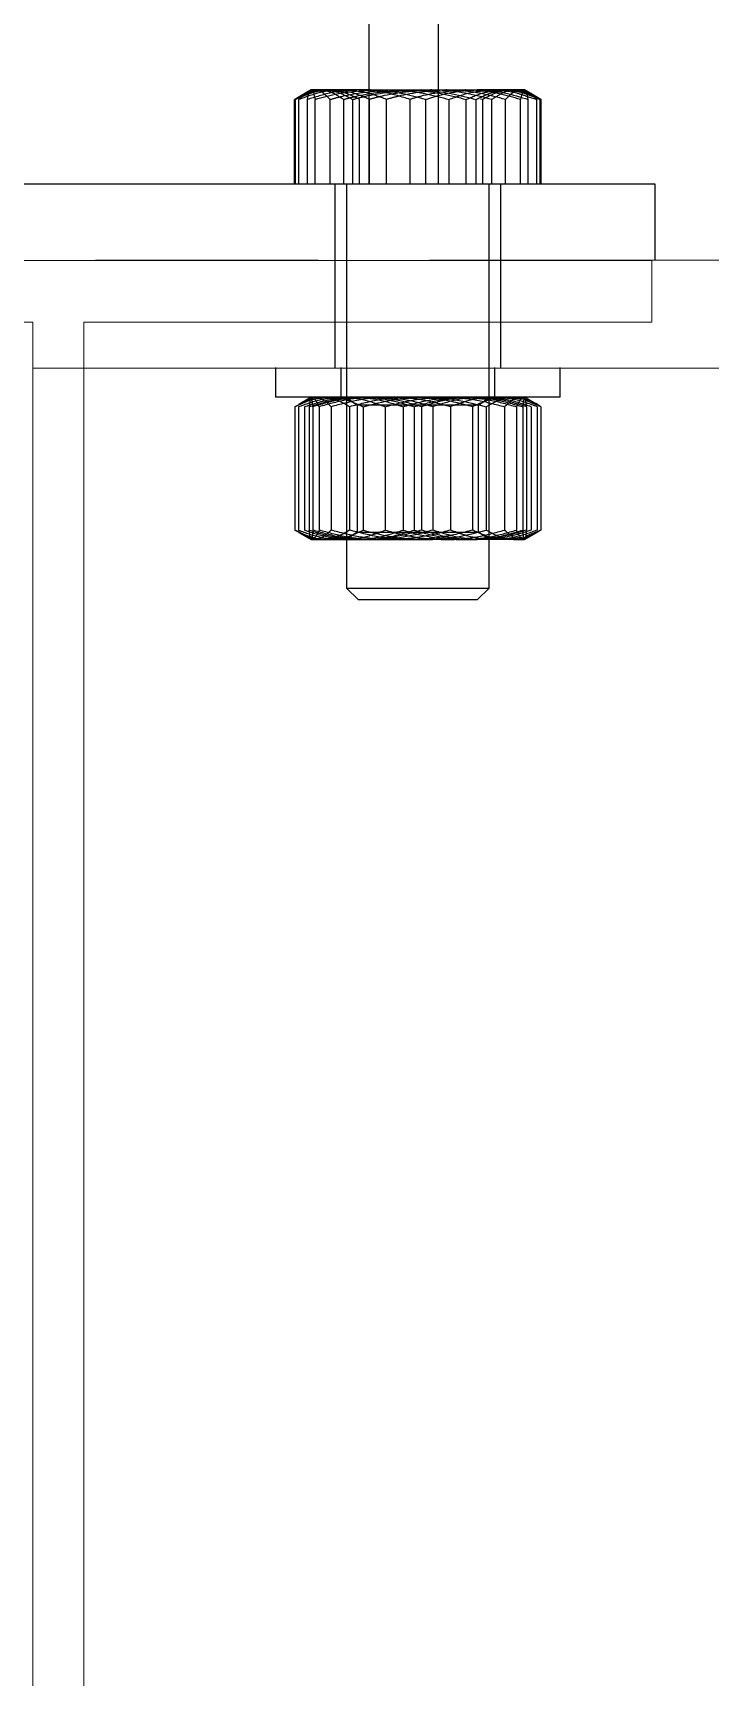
# Model space of a CAD drawing. Header units: metres. Extents: x 0 to 63075, y 0 to 44550.
# Drawn here: x 37492.7 to 37549.8, y 33552.8 to 33691.4 of the extents above; entities that cross this region are included whole.
import ezdxf

# ---------------------------------------------------------------- set-up
doc = ezdxf.new("R2010")
doc.units = ezdxf.units.M
doc.header["$LTSCALE"] = 75
doc.linetypes.add('DASHED2', pattern=[0.375, 0.25, -0.125])
doc.linetypes.add('HIDDEN2', pattern=[4.7625, 3.175, -1.5875])
for name, color, linetype in [('SDM', 7, 'Continuous'), ('SL1', 8, 'Continuous'), ('SL4', 4, 'Continuous'), ('ST1', 7, 'HIDDEN2')]:
    doc.layers.add(name, color=color, linetype=linetype)

# ---------------------------------------------------------------- blocks, each defined once
blk = doc.blocks.new('A$C5138bbe7')
at = {"layer": 'SL1', "linetype": 'DASHED2', "lineweight": 0}
for p, q in [((25133.56, 6241.72), (25033.56, 6241.72)), ((25133.56, 6241.69), (25033.56, 6241.69)), ((25133.56, 6236.49), (25133.56, 6241.69)), ((25133.56, 6236.49), (25133.56, 6241.69)), ((25133.56, 6236.49), (25133.56, 6241.69)), ((25085.71, 6046.89), (25085.71, 6236.49)), ((25085.71, 6236.49), (25133.56, 6236.49)), ((25085.71, 6046.89), (25085.71, 6236.49)), ((25085.71, 6046.89), (25085.71, 6236.49)), ((25085.71, 6232.62), (25081.41, 6232.62))]:
    blk.add_line(p, q, dxfattribs=at)
at = {"layer": 'SL1', "lineweight": 0}
for p, q in [((25133.56, 6241.69), (25033.56, 6241.69)), ((25798.65, 6241.71), (25133.56, 6241.72)), ((25133.56, 6236.49), (25133.56, 6241.69)), ((25085.71, 6046.89), (25085.71, 6236.49)), ((25085.71, 6236.49), (25133.56, 6236.49)), ((25846.5, 6232.61), (25085.71, 6232.62))]:
    blk.add_line(p, q, dxfattribs=at)
blk = doc.blocks.new('A$C6e6623c1')
at = {"layer": 'SL4'}
for p, q in [((253.75, 145.65), (253.75, 1481.35)), ((248.01, 145.65), (243.02, 145.65)), ((248.01, 145.65), (256.99, 145.65)), ((260.98, 145.65), (256.99, 145.65)), ((261.32, 145.47), (261, 145.65)), ((242.69, 137.7), (242.69, 144.85)), ((243.35, 137.7), (243.35, 144.85)), ((252.66, 137.7), (252.66, 144.85)), ((261.24, 145.1), (262.03, 144.85)), ((261.31, 137.7), (261.31, 144.85)), ((261.8, 145.19), (261.32, 145.47)), ((262.32, 144.85), (261.78, 145.16)), ((262.03, 137.7), (262.03, 144.85)), ((262.08, 144.94), (262.32, 144.85)), ((262.32, 137.7), (262.32, 144.85)), ((262.39, 137.7), (262.39, 144.85)), ((272, 137.7), (172, 137.7)), ((272, 131.35), (272, 137.7)), ((240, 122.25), (240, 119.75)), ((264, 119.75), (264, 122.25)), ((246.68, 119.75), (240, 119.75)), ((243, 119.75), (241.96, 119.15)), ((264, 119.75), (246.68, 119.75)), ((262.04, 119.15), (261, 119.75)), ((241.98, 119.1), (241.63, 118.95)), ((241.63, 118.95), (241.63, 108.55)), ((247.39, 118.95), (247.39, 108.55)), ((257.76, 118.95), (257.76, 108.55)), ((262.37, 118.95), (262.37, 108.55)), ((241.98, 108.4), (241.63, 108.55)), ((241.96, 108.35), (243, 107.75)), ((261, 107.75), (262.04, 108.35)), ((243, 107.75), (244.51, 107.75)), ((244.51, 107.75), (252.58, 107.75)), ((246, 107.75), (246, 103.66)), ((260.07, 107.75), (252.58, 107.75)), ((258, 103.66), (258, 107.75)), ((260.07, 107.75), (261, 107.75)), ((246, 103.66), (246.96, 102.7)), ((246, 103.66), (249.34, 103.66)), ((246.96, 102.7), (249.77, 102.7)), ((249.34, 103.66), (258, 103.66)), ((249.77, 102.7), (257.04, 102.7)), ((257.04, 102.7), (258, 103.66))]:
    blk.add_line(p, q, dxfattribs=at)
for points, knots in [([(242.69, 144.85), (242.74, 145.07), (242.85, 145.52), (242.96, 145.61), (243.02, 145.65)], [0, 0, 0, 0, 0.495458, 1, 1, 1, 1]), ([(243.02, 145.65), (243.03, 145.65), (243.09, 145.64), (243.2, 145.47), (243.3, 145.05), (243.35, 144.85)], [0, 0, 0, 0, 0.07009, 0.530784, 1, 1, 1, 1]), ([(243.35, 144.85), (243.65, 144.94), (245.16, 145.41), (246.74, 145.55), (248.01, 145.65)], [0, 0, 0, 0, 0.196353, 1, 1, 1, 1]), ([(248.01, 145.65), (248.35, 145.64), (249.93, 145.61), (251.47, 145.18), (252.66, 144.85)], [0, 0, 0, 0, 0.220364, 1, 1, 1, 1]), ([(252.66, 144.85), (253.37, 145.07), (254.78, 145.52), (256.25, 145.61), (256.99, 145.65)], [0, 0, 0, 0, 0.495458, 1, 1, 1, 1]), ([(256.99, 145.65), (257.09, 145.65), (257.87, 145.64), (259.33, 145.47), (260.65, 145.05), (261.31, 144.85)], [0, 0, 0, 0, 0.07009, 0.530784, 1, 1, 1, 1]), ([(261.31, 144.85), (261.26, 145.07), (261.15, 145.52), (261.04, 145.61), (260.98, 145.65)], [0, 0, 0, 0, 0.495458, 1, 1, 1, 1]), ([(262.03, 144.85), (261.81, 145.1), (261.58, 145.37), (261.33, 145.45), (261.31, 145.45)], [0, 0, 0, 0, 0.902304, 1, 1, 1, 1]), ([(241.63, 118.95), (242.1, 119.17), (243.04, 119.62), (244.02, 119.71), (244.51, 119.75)], [0, 0, 0, 0, 0.495458, 1, 1, 1, 1]), ([(244.51, 119.75), (244.58, 119.75), (245.09, 119.74), (246.07, 119.57), (246.95, 119.15), (247.39, 118.95)], [0, 0, 0, 0, 0.07009, 0.530784, 1, 1, 1, 1]), ([(247.39, 118.95), (248.23, 119.17), (249.93, 119.62), (251.69, 119.71), (252.58, 119.75)], [0, 0, 0, 0, 0.495458, 1, 1, 1, 1]), ([(252.58, 119.75), (252.7, 119.75), (253.63, 119.74), (255.38, 119.57), (256.96, 119.15), (257.76, 118.95)], [0, 0, 0, 0, 0.07009, 0.530784, 1, 1, 1, 1]), ([(260.07, 119.75), (259.86, 119.74), (259.08, 119.69), (258.32, 119.26), (257.76, 118.95)], [0, 0, 0, 0, 0.268634, 1, 1, 1, 1]), ([(262.37, 118.95), (262.18, 119.07), (261.43, 119.54), (260.65, 119.66), (260.07, 119.75)], [0, 0, 0, 0, 0.2575513, 1, 1, 1, 1]), ([(241.63, 108.55), (242.1, 108.33), (243.04, 107.88), (244.02, 107.79), (244.51, 107.75)], [0, 0, 0, 0, 0.495458, 1, 1, 1, 1]), ([(244.51, 107.75), (244.58, 107.75), (245.09, 107.76), (246.07, 107.93), (246.95, 108.35), (247.39, 108.55)], [0, 0, 0, 0, 0.07009, 0.530784, 1, 1, 1, 1]), ([(247.39, 108.55), (248.23, 108.33), (249.93, 107.88), (251.69, 107.79), (252.58, 107.75)], [0, 0, 0, 0, 0.495458, 1, 1, 1, 1]), ([(252.58, 107.75), (252.7, 107.75), (253.63, 107.76), (255.38, 107.93), (256.96, 108.35), (257.76, 108.55)], [0, 0, 0, 0, 0.07009, 0.530784, 1, 1, 1, 1]), ([(260.07, 107.75), (259.86, 107.76), (259.08, 107.81), (258.32, 108.24), (257.76, 108.55)], [0, 0, 0, 0, 0.268634, 1, 1, 1, 1]), ([(262.37, 108.55), (262.18, 108.43), (261.43, 107.96), (260.65, 107.84), (260.07, 107.75)], [0, 0, 0, 0, 0.2575513, 1, 1, 1, 1])]:
    blk.add_open_spline(points, degree=3, knots=knots, dxfattribs=at)
at = {"layer": 'ST1'}
for p, q in [((247.9, 137.7), (247.9, 1475)), ((243, 145.65), (242.68, 145.47)), ((243.02, 145.65), (243, 145.65)), ((252.27, 145.65), (252.08, 145.62)), ((253.75, 137.7), (253.75, 145.65)), ((261.31, 145.45), (260.7, 145.65)), ((261, 145.65), (260.98, 145.65)), ((241.61, 137.7), (241.61, 144.85)), ((241.68, 137.7), (241.68, 144.85)), ((242.2, 145.19), (241.77, 144.94)), ((241.97, 137.7), (241.97, 144.85)), ((242.68, 145.47), (242.2, 145.19)), ((244.62, 137.7), (244.62, 144.85)), ((245.76, 137.7), (245.76, 144.85)), ((246.53, 137.7), (246.53, 144.85)), ((247.08, 137.7), (247.08, 144.85)), ((247.92, 137.7), (247.92, 144.85)), ((249.36, 137.7), (249.36, 144.85)), ((251.34, 137.7), (251.34, 144.85)), ((254.64, 137.7), (254.64, 144.85)), ((256.08, 137.7), (256.08, 144.85)), ((256.92, 137.7), (256.92, 144.85)), ((257.47, 144.85), (257.27, 144.88)), ((257.47, 137.7), (257.47, 144.85)), ((258.24, 137.7), (258.24, 144.85)), ((259.38, 137.7), (259.38, 144.85)), ((260.65, 137.7), (260.65, 144.85)), ((262.23, 144.94), (261.8, 145.19)), ((262.39, 144.85), (262.22, 144.93)), ((245, 137.7), (245, 131.35)), ((246, 137.7), (246, 107.75)), ((258, 107.75), (258, 137.7)), ((259, 131.35), (259, 137.7)), ((245, 131.35), (245, 122.25)), ((259, 122.25), (259, 131.35)), ((245.5, 122.25), (245.5, 119.75)), ((258.5, 119.75), (258.5, 122.25)), ((246, 119.75), (246, 119.72)), ((257.38, 119.72), (246, 119.72)), ((246, 119.72), (246.9, 119.09)), ((257.1, 119.09), (258, 119.72)), ((258, 119.72), (257.38, 119.72)), ((258, 119.72), (258, 119.75)), ((260.79, 119.55), (259.49, 119.75)), ((262.37, 118.95), (261.1, 119.47)), ((241.95, 118.95), (241.95, 108.55)), ((242.44, 118.95), (242.44, 108.55)), ((242.85, 118.95), (242.85, 108.55)), ((243.16, 118.95), (243.16, 108.55)), ((243.69, 118.95), (243.69, 108.55)), ((244.69, 118.95), (244.69, 108.55)), ((246.24, 118.95), (246.24, 108.55)), ((257.1, 119.09), (246.9, 119.09)), ((246.9, 119.09), (246.9, 108.38)), ((249.26, 118.95), (249.26, 108.55)), ((250.75, 118.95), (250.75, 108.55)), ((251.68, 118.95), (251.68, 108.55)), ((252.32, 118.95), (252.32, 108.55)), ((253.25, 118.95), (253.25, 108.55)), ((254.74, 118.95), (254.74, 108.55)), ((256.61, 118.95), (256.61, 108.55)), ((257.1, 108.38), (257.1, 119.09)), ((259.31, 118.95), (259.31, 108.55)), ((260.31, 118.95), (260.31, 108.55)), ((260.84, 118.95), (260.84, 108.55)), ((261.15, 118.95), (261.15, 108.55)), ((261.56, 118.95), (261.56, 108.55)), ((262.05, 118.95), (262.05, 108.55)), ((246.9, 108.38), (246, 107.75)), ((246.9, 108.38), (256.57, 108.38)), ((256.57, 108.38), (256.92, 108.38)), ((256.92, 108.38), (257.06, 108.38)), ((258, 107.75), (257.1, 108.38)), ((262.37, 108.55), (261.1, 108.03)), ((243.07, 107.75), (242.93, 107.8)), ((260.79, 107.95), (259.49, 107.75)), ((261.32, 108.04), (260.68, 107.75)), ((261.06, 107.88), (260.93, 107.75))]:
    blk.add_line(p, q, dxfattribs=at)
for points, knots in [([(244.35, 145.65), (244.28, 145.65), (243.79, 145.64), (242.87, 145.47), (242.03, 145.05), (241.61, 144.85)], [0, 0, 0, 0, 0.07009, 0.5307844, 1, 1, 1, 1]), ([(241.68, 144.85), (242.01, 145.07), (242.68, 145.52), (243.37, 145.61), (243.72, 145.65)], [0, 0, 0, 0, 0.495458, 1, 1, 1, 1]), ([(244.8, 145.65), (244.73, 145.65), (244.17, 145.64), (243.11, 145.47), (242.16, 145.05), (241.68, 144.85)], [0, 0, 0, 0, 0.07009, 0.530784, 1, 1, 1, 1]), ([(241.78, 144.93), (242.13, 145.12), (242.88, 145.54), (243.65, 145.61), (244.07, 145.65)], [0, 0, 0, 0, 0.457715, 1, 1, 1, 1]), ([(241.97, 144.85), (242.19, 145.07), (242.62, 145.52), (243.07, 145.61), (243.3, 145.65)], [0, 0, 0, 0, 0.495458, 1, 1, 1, 1]), ([(245.67, 145.65), (245.58, 145.65), (244.92, 145.64), (243.67, 145.47), (242.54, 145.05), (241.97, 144.85)], [0, 0, 0, 0, 0.07009, 0.530784, 1, 1, 1, 1]), ([(247.01, 145.65), (246.91, 145.65), (246.13, 145.64), (244.67, 145.47), (243.35, 145.05), (242.69, 144.85)], [0, 0, 0, 0, 0.07009, 0.530784, 1, 1, 1, 1]), ([(243.3, 145.65), (243.33, 145.65), (243.56, 145.64), (244.01, 145.47), (244.41, 145.05), (244.62, 144.85)], [0, 0, 0, 0, 0.07009, 0.530784, 1, 1, 1, 1]), ([(243.72, 145.65), (243.77, 145.65), (244.14, 145.64), (244.83, 145.47), (245.45, 145.05), (245.76, 144.85)], [0, 0, 0, 0, 0.07009, 0.530784, 1, 1, 1, 1]), ([(244.07, 145.65), (244.13, 145.65), (244.57, 145.64), (245.41, 145.47), (246.15, 145.05), (246.53, 144.85)], [0, 0, 0, 0, 0.07009, 0.530784, 1, 1, 1, 1]), ([(247.08, 144.85), (246.64, 145.07), (245.74, 145.52), (244.81, 145.61), (244.35, 145.65)], [0, 0, 0, 0, 0.495458, 1, 1, 1, 1]), ([(244.62, 144.85), (244.94, 144.94), (246.57, 145.41), (248.27, 145.55), (249.63, 145.65)], [0, 0, 0, 0, 0.196353, 1, 1, 1, 1]), ([(247.92, 144.85), (247.42, 145.07), (246.39, 145.52), (245.34, 145.61), (244.8, 145.65)], [0, 0, 0, 0, 0.495458, 1, 1, 1, 1]), ([(249.36, 144.85), (248.76, 145.07), (247.55, 145.52), (246.3, 145.61), (245.67, 145.65)], [0, 0, 0, 0, 0.495458, 1, 1, 1, 1]), ([(245.76, 144.85), (246.09, 144.94), (247.77, 145.41), (249.51, 145.55), (250.92, 145.65)], [0, 0, 0, 0, 0.196353, 1, 1, 1, 1]), ([(246.53, 144.85), (246.86, 144.94), (248.56, 145.41), (250.31, 145.55), (251.73, 145.65)], [0, 0, 0, 0, 0.196353, 1, 1, 1, 1]), ([(251.34, 144.85), (250.63, 145.07), (249.22, 145.52), (247.75, 145.61), (247.01, 145.65)], [0, 0, 0, 0, 0.495458, 1, 1, 1, 1]), ([(253.08, 145.65), (251.68, 145.55), (249.93, 145.41), (248.25, 144.94), (247.92, 144.85)], [0, 0, 0, 0, 0.803647, 1, 1, 1, 1]), ([(254.37, 145.65), (253.01, 145.55), (251.31, 145.41), (249.68, 144.94), (249.36, 144.85)], [0, 0, 0, 0, 0.803647, 1, 1, 1, 1]), ([(249.63, 145.65), (250, 145.64), (251.7, 145.61), (253.35, 145.18), (254.64, 144.85)], [0, 0, 0, 0, 0.220364, 1, 1, 1, 1]), ([(250.92, 145.65), (251.3, 145.64), (253.05, 145.61), (254.75, 145.18), (256.08, 144.85)], [0, 0, 0, 0, 0.220364, 1, 1, 1, 1]), ([(255.99, 145.65), (254.73, 145.55), (253.15, 145.41), (251.63, 144.94), (251.34, 144.85)], [0, 0, 0, 0, 0.803647, 1, 1, 1, 1]), ([(251.73, 145.65), (252.11, 145.64), (253.87, 145.61), (255.58, 145.18), (256.92, 144.85)], [0, 0, 0, 0, 0.220364, 1, 1, 1, 1]), ([(258.24, 144.85), (256.91, 145.18), (255.21, 145.61), (253.47, 145.64), (253.08, 145.65)], [0, 0, 0, 0, 0.779636, 1, 1, 1, 1]), ([(259.38, 144.85), (258.09, 145.18), (256.44, 145.61), (254.74, 145.64), (254.37, 145.65)], [0, 0, 0, 0, 0.779636, 1, 1, 1, 1]), ([(254.64, 144.85), (255.24, 145.07), (256.45, 145.52), (257.7, 145.61), (258.33, 145.65)], [0, 0, 0, 0, 0.495458, 1, 1, 1, 1]), ([(260.65, 144.85), (259.45, 145.18), (257.92, 145.61), (256.34, 145.64), (255.99, 145.65)], [0, 0, 0, 0, 0.779636, 1, 1, 1, 1]), ([(256.08, 144.85), (256.58, 145.07), (257.61, 145.52), (258.66, 145.61), (259.2, 145.65)], [0, 0, 0, 0, 0.495458, 1, 1, 1, 1]), ([(256.92, 144.85), (257.36, 145.07), (258.26, 145.52), (259.19, 145.61), (259.65, 145.65)], [0, 0, 0, 0, 0.495458, 1, 1, 1, 1]), ([(259.93, 145.65), (259.87, 145.65), (259.43, 145.64), (258.59, 145.47), (257.85, 145.05), (257.47, 144.85)], [0, 0, 0, 0, 0.07009, 0.530784, 1, 1, 1, 1]), ([(260.28, 145.65), (260.23, 145.65), (259.86, 145.64), (259.17, 145.47), (258.55, 145.05), (258.24, 144.85)], [0, 0, 0, 0, 0.07009, 0.530784, 1, 1, 1, 1]), ([(258.33, 145.65), (258.42, 145.65), (259.08, 145.64), (260.07, 145.52), (260.93, 145.21), (261.24, 145.1)], [0, 0, 0, 0, 0.08927, 0.676034, 1, 1, 1, 1]), ([(259.2, 145.65), (259.27, 145.65), (259.83, 145.64), (260.81, 145.49), (261.68, 145.11), (262.08, 144.94)], [0, 0, 0, 0, 0.075811, 0.574105, 1, 1, 1, 1]), ([(260.7, 145.65), (260.67, 145.65), (260.44, 145.64), (259.99, 145.47), (259.59, 145.05), (259.38, 144.85)], [0, 0, 0, 0, 0.07009, 0.530784, 1, 1, 1, 1]), ([(259.65, 145.65), (259.72, 145.65), (260.21, 145.64), (261.13, 145.47), (261.97, 145.05), (262.39, 144.85)], [0, 0, 0, 0, 0.07009, 0.530784, 1, 1, 1, 1]), ([(261.98, 145.05), (261.71, 145.19), (261.04, 145.56), (260.35, 145.61), (259.93, 145.65)], [0, 0, 0, 0, 0.392769, 1, 1, 1, 1]), ([(261.78, 145.16), (261.63, 145.26), (261.14, 145.57), (260.63, 145.62), (260.28, 145.65)], [0, 0, 0, 0, 0.31423, 1, 1, 1, 1]), ([(260.98, 145.65), (260.97, 145.65), (260.91, 145.64), (260.8, 145.47), (260.7, 145.05), (260.65, 144.85)], [0, 0, 0, 0, 0.07009, 0.530784, 1, 1, 1, 1]), ([(241.95, 118.95), (242.54, 119.17), (243.74, 119.62), (244.98, 119.71), (245.61, 119.75)], [0, 0, 0, 0, 0.495458, 1, 1, 1, 1]), ([(243.93, 119.75), (243.72, 119.74), (243.06, 119.71), (242.42, 119.35), (241.98, 119.1)], [0, 0, 0, 0, 0.317008, 1, 1, 1, 1]), ([(242.44, 118.95), (243.12, 119.17), (244.48, 119.62), (245.89, 119.71), (246.6, 119.75)], [0, 0, 0, 0, 0.495458, 1, 1, 1, 1]), ([(242.85, 118.95), (243.56, 119.17), (245.01, 119.62), (246.51, 119.71), (247.27, 119.75)], [0, 0, 0, 0, 0.495458, 1, 1, 1, 1]), ([(243, 119.74), (242.98, 119.73), (242.93, 119.68), (242.88, 119.27), (242.85, 118.95)], [0, 0, 0, 0, 0.2286531, 1, 1, 1, 1]), ([(243.16, 118.95), (243.15, 119.07), (243.1, 119.54), (243.04, 119.66), (243, 119.75)], [0, 0, 0, 0, 0.257551, 1, 1, 1, 1]), ([(243.69, 118.95), (243.64, 119.07), (243.43, 119.54), (243.22, 119.66), (243.07, 119.75)], [0, 0, 0, 0, 0.257551, 1, 1, 1, 1]), ([(247.74, 119.75), (247.63, 119.75), (246.81, 119.74), (245.26, 119.57), (243.87, 119.15), (243.16, 118.95)], [0, 0, 0, 0, 0.07009, 0.530784, 1, 1, 1, 1]), ([(244.69, 118.95), (244.57, 119.07), (244.12, 119.54), (243.66, 119.66), (243.32, 119.75)], [0, 0, 0, 0, 0.257551, 1, 1, 1, 1]), ([(248.47, 119.75), (248.36, 119.75), (247.5, 119.74), (245.88, 119.57), (244.42, 119.15), (243.69, 118.95)], [0, 0, 0, 0, 0.07009, 0.530784, 1, 1, 1, 1]), ([(246.24, 118.95), (246.05, 119.07), (245.29, 119.54), (244.51, 119.66), (243.93, 119.75)], [0, 0, 0, 0, 0.257551, 1, 1, 1, 1]), ([(249.71, 119.75), (249.59, 119.75), (248.69, 119.74), (246.99, 119.57), (245.46, 119.15), (244.69, 118.95)], [0, 0, 0, 0, 0.07009, 0.530784, 1, 1, 1, 1]), ([(245.61, 119.75), (245.69, 119.75), (246.35, 119.74), (247.59, 119.57), (248.7, 119.15), (249.26, 118.95)], [0, 0, 0, 0, 0.07009, 0.530784, 1, 1, 1, 1]), ([(251.42, 119.75), (251.3, 119.75), (250.37, 119.74), (248.62, 119.57), (247.04, 119.15), (246.24, 118.95)], [0, 0, 0, 0, 0.07009, 0.530784, 1, 1, 1, 1]), ([(246.6, 119.75), (246.69, 119.75), (247.44, 119.74), (248.85, 119.57), (250.11, 119.15), (250.75, 118.95)], [0, 0, 0, 0, 0.07009, 0.530784, 1, 1, 1, 1]), ([(247.27, 119.75), (247.37, 119.75), (248.16, 119.74), (249.66, 119.57), (251.01, 119.15), (251.68, 118.95)], [0, 0, 0, 0, 0.07009, 0.530784, 1, 1, 1, 1]), ([(252.32, 118.95), (251.57, 119.17), (250.07, 119.62), (248.52, 119.71), (247.74, 119.75)], [0, 0, 0, 0, 0.495458, 1, 1, 1, 1]), ([(253.25, 118.95), (252.47, 119.17), (250.91, 119.62), (249.29, 119.71), (248.47, 119.75)], [0, 0, 0, 0, 0.495458, 1, 1, 1, 1]), ([(249.26, 118.95), (250.08, 119.17), (251.73, 119.62), (253.43, 119.71), (254.29, 119.75)], [0, 0, 0, 0, 0.495458, 1, 1, 1, 1]), ([(254.74, 118.95), (253.92, 119.17), (252.27, 119.62), (250.57, 119.71), (249.71, 119.75)], [0, 0, 0, 0, 0.495458, 1, 1, 1, 1]), ([(250.75, 118.95), (251.53, 119.17), (253.09, 119.62), (254.71, 119.71), (255.53, 119.75)], [0, 0, 0, 0, 0.495458, 1, 1, 1, 1]), ([(256.61, 118.95), (255.77, 119.17), (254.07, 119.62), (252.31, 119.71), (251.42, 119.75)], [0, 0, 0, 0, 0.495458, 1, 1, 1, 1]), ([(251.68, 118.95), (252.43, 119.17), (253.93, 119.62), (255.48, 119.71), (256.26, 119.75)], [0, 0, 0, 0, 0.495458, 1, 1, 1, 1]), ([(256.73, 119.75), (256.63, 119.75), (255.84, 119.74), (254.34, 119.57), (252.99, 119.15), (252.32, 118.95)], [0, 0, 0, 0, 0.07009, 0.530784, 1, 1, 1, 1]), ([(257.4, 119.75), (257.31, 119.75), (256.56, 119.74), (255.15, 119.57), (253.89, 119.15), (253.25, 118.95)], [0, 0, 0, 0, 0.07009, 0.530784, 1, 1, 1, 1]), ([(254.29, 119.75), (254.41, 119.75), (255.31, 119.74), (257.01, 119.57), (258.54, 119.15), (259.31, 118.95)], [0, 0, 0, 0, 0.07009, 0.530784, 1, 1, 1, 1]), ([(258.39, 119.75), (258.31, 119.75), (257.65, 119.74), (256.41, 119.57), (255.3, 119.15), (254.74, 118.95)], [0, 0, 0, 0, 0.07009, 0.5307844, 1, 1, 1, 1]), ([(255.53, 119.75), (255.64, 119.75), (256.5, 119.74), (258.12, 119.57), (259.58, 119.15), (260.31, 118.95)], [0, 0, 0, 0, 0.07009, 0.530784, 1, 1, 1, 1]), ([(256.26, 119.75), (256.37, 119.75), (257.19, 119.74), (258.74, 119.57), (260.13, 119.15), (260.84, 118.95)], [0, 0, 0, 0, 0.07009, 0.530784, 1, 1, 1, 1]), ([(259.49, 119.75), (259.42, 119.75), (258.91, 119.74), (257.93, 119.57), (257.05, 119.15), (256.61, 118.95)], [0, 0, 0, 0, 0.07009, 0.530784, 1, 1, 1, 1]), ([(261.15, 118.95), (260.44, 119.17), (258.99, 119.62), (257.49, 119.71), (256.73, 119.75)], [0, 0, 0, 0, 0.495458, 1, 1, 1, 1]), ([(261.56, 118.95), (260.88, 119.17), (259.52, 119.62), (258.11, 119.71), (257.4, 119.75)], [0, 0, 0, 0, 0.495458, 1, 1, 1, 1]), ([(262.05, 118.95), (261.46, 119.17), (260.26, 119.62), (259.02, 119.71), (258.39, 119.75)], [0, 0, 0, 0, 0.495458, 1, 1, 1, 1]), ([(260.68, 119.75), (260.56, 119.74), (260.1, 119.69), (259.64, 119.26), (259.31, 118.95)], [0, 0, 0, 0, 0.268634, 1, 1, 1, 1]), ([(260.93, 119.75), (260.88, 119.74), (260.67, 119.69), (260.46, 119.26), (260.31, 118.95)], [0, 0, 0, 0, 0.268634, 1, 1, 1, 1]), ([(261, 119.75), (260.98, 119.74), (260.93, 119.69), (260.88, 119.26), (260.84, 118.95)], [0, 0, 0, 0, 0.268634, 1, 1, 1, 1]), ([(261.15, 118.95), (261.14, 119.07), (261.09, 119.52), (261.04, 119.63), (261, 119.72)], [0, 0, 0, 0, 0.271569, 1, 1, 1, 1]), ([(241.95, 108.55), (242.54, 108.33), (243.74, 107.88), (244.98, 107.79), (245.61, 107.75)], [0, 0, 0, 0, 0.495458, 1, 1, 1, 1]), ([(243.93, 107.75), (243.72, 107.76), (243.06, 107.79), (242.42, 108.15), (241.98, 108.4)], [0, 0, 0, 0, 0.317008, 1, 1, 1, 1]), ([(242.44, 108.55), (243.12, 108.33), (244.48, 107.88), (245.89, 107.79), (246.6, 107.75)], [0, 0, 0, 0, 0.495458, 1, 1, 1, 1]), ([(242.85, 108.55), (243.56, 108.33), (245.01, 107.88), (246.51, 107.79), (247.27, 107.75)], [0, 0, 0, 0, 0.495458, 1, 1, 1, 1]), ([(243, 107.75), (242.99, 107.76), (242.94, 107.81), (242.88, 108.24), (242.85, 108.55)], [0, 0, 0, 0, 0.268634, 1, 1, 1, 1]), ([(243.16, 108.55), (243.15, 108.43), (243.1, 107.96), (243.04, 107.84), (243, 107.75)], [0, 0, 0, 0, 0.257551, 1, 1, 1, 1]), ([(243.69, 108.55), (243.64, 108.43), (243.43, 107.96), (243.22, 107.84), (243.07, 107.75)], [0, 0, 0, 0, 0.257551, 1, 1, 1, 1]), ([(247.74, 107.75), (247.63, 107.75), (246.81, 107.76), (245.26, 107.93), (243.87, 108.35), (243.16, 108.55)], [0, 0, 0, 0, 0.07009, 0.530784, 1, 1, 1, 1]), ([(244.69, 108.55), (244.57, 108.43), (244.12, 107.96), (243.66, 107.84), (243.32, 107.75)], [0, 0, 0, 0, 0.257551, 1, 1, 1, 1]), ([(248.47, 107.75), (248.36, 107.75), (247.5, 107.76), (245.88, 107.93), (244.42, 108.35), (243.69, 108.55)], [0, 0, 0, 0, 0.07009, 0.530784, 1, 1, 1, 1]), ([(246.24, 108.55), (246.05, 108.43), (245.29, 107.96), (244.51, 107.84), (243.93, 107.75)], [0, 0, 0, 0, 0.2575513, 1, 1, 1, 1]), ([(249.71, 107.75), (249.59, 107.75), (248.69, 107.76), (246.99, 107.93), (245.46, 108.35), (244.69, 108.55)], [0, 0, 0, 0, 0.07009, 0.530784, 1, 1, 1, 1]), ([(245.61, 107.75), (245.69, 107.75), (246.35, 107.76), (247.59, 107.93), (248.7, 108.35), (249.26, 108.55)], [0, 0, 0, 0, 0.07009, 0.530784, 1, 1, 1, 1]), ([(251.42, 107.75), (251.3, 107.75), (250.37, 107.76), (248.62, 107.93), (247.04, 108.35), (246.24, 108.55)], [0, 0, 0, 0, 0.07009, 0.530784, 1, 1, 1, 1]), ([(246.6, 107.75), (246.69, 107.75), (247.44, 107.76), (248.85, 107.93), (250.11, 108.35), (250.75, 108.55)], [0, 0, 0, 0, 0.07009, 0.530784, 1, 1, 1, 1]), ([(247.27, 107.75), (247.37, 107.75), (248.16, 107.76), (249.66, 107.93), (251.01, 108.35), (251.68, 108.55)], [0, 0, 0, 0, 0.07009, 0.530784, 1, 1, 1, 1]), ([(252.32, 108.55), (251.57, 108.33), (250.07, 107.88), (248.52, 107.79), (247.74, 107.75)], [0, 0, 0, 0, 0.495458, 1, 1, 1, 1]), ([(253.25, 108.55), (252.47, 108.33), (250.91, 107.88), (249.29, 107.79), (248.47, 107.75)], [0, 0, 0, 0, 0.495458, 1, 1, 1, 1]), ([(249.26, 108.55), (250.08, 108.33), (251.73, 107.88), (253.43, 107.79), (254.29, 107.75)], [0, 0, 0, 0, 0.495458, 1, 1, 1, 1]), ([(254.74, 108.55), (253.92, 108.33), (252.27, 107.88), (250.57, 107.79), (249.71, 107.75)], [0, 0, 0, 0, 0.495458, 1, 1, 1, 1]), ([(250.75, 108.55), (251.53, 108.33), (253.09, 107.88), (254.71, 107.79), (255.53, 107.75)], [0, 0, 0, 0, 0.495458, 1, 1, 1, 1]), ([(256.61, 108.55), (255.77, 108.33), (254.07, 107.88), (252.31, 107.79), (251.42, 107.75)], [0, 0, 0, 0, 0.495458, 1, 1, 1, 1]), ([(251.68, 108.55), (252.43, 108.33), (253.93, 107.88), (255.48, 107.79), (256.26, 107.75)], [0, 0, 0, 0, 0.495458, 1, 1, 1, 1]), ([(256.73, 107.75), (256.63, 107.75), (255.84, 107.76), (254.34, 107.93), (252.99, 108.35), (252.32, 108.55)], [0, 0, 0, 0, 0.07009, 0.530784, 1, 1, 1, 1]), ([(257.4, 107.75), (257.31, 107.75), (256.56, 107.76), (255.15, 107.93), (253.89, 108.35), (253.25, 108.55)], [0, 0, 0, 0, 0.07009, 0.530784, 1, 1, 1, 1]), ([(254.29, 107.75), (254.41, 107.75), (255.31, 107.76), (257.01, 107.93), (258.54, 108.35), (259.31, 108.55)], [0, 0, 0, 0, 0.07009, 0.530784, 1, 1, 1, 1]), ([(258.39, 107.75), (258.31, 107.75), (257.65, 107.76), (256.41, 107.93), (255.3, 108.35), (254.74, 108.55)], [0, 0, 0, 0, 0.07009, 0.5307844, 1, 1, 1, 1]), ([(255.53, 107.75), (255.64, 107.75), (256.5, 107.76), (258.12, 107.93), (259.58, 108.35), (260.31, 108.55)], [0, 0, 0, 0, 0.07009, 0.530784, 1, 1, 1, 1]), ([(256.26, 107.75), (256.37, 107.75), (257.19, 107.76), (258.74, 107.93), (260.13, 108.35), (260.84, 108.55)], [0, 0, 0, 0, 0.07009, 0.530784, 1, 1, 1, 1]), ([(259.49, 107.75), (259.42, 107.75), (258.91, 107.76), (257.93, 107.93), (257.05, 108.35), (256.61, 108.55)], [0, 0, 0, 0, 0.07009, 0.530784, 1, 1, 1, 1]), ([(261.15, 108.55), (260.44, 108.33), (258.99, 107.88), (257.49, 107.79), (256.73, 107.75)], [0, 0, 0, 0, 0.495458, 1, 1, 1, 1]), ([(261.56, 108.55), (260.88, 108.33), (259.52, 107.88), (258.11, 107.79), (257.4, 107.75)], [0, 0, 0, 0, 0.495458, 1, 1, 1, 1]), ([(262.05, 108.55), (261.46, 108.33), (260.26, 107.88), (259.02, 107.79), (258.39, 107.75)], [0, 0, 0, 0, 0.495458, 1, 1, 1, 1]), ([(260.68, 107.75), (260.56, 107.76), (260.1, 107.81), (259.64, 108.24), (259.31, 108.55)], [0, 0, 0, 0, 0.268634, 1, 1, 1, 1]), ([(260.93, 107.75), (260.88, 107.76), (260.67, 107.81), (260.46, 108.24), (260.31, 108.55)], [0, 0, 0, 0, 0.268634, 1, 1, 1, 1]), ([(261, 107.75), (260.98, 107.76), (260.93, 107.81), (260.88, 108.24), (260.84, 108.55)], [0, 0, 0, 0, 0.268634, 1, 1, 1, 1]), ([(261.15, 108.55), (261.14, 108.43), (261.09, 107.96), (261.04, 107.84), (261, 107.75)], [0, 0, 0, 0, 0.257551, 1, 1, 1, 1]), ([(243.32, 107.75), (243.19, 107.75), (242.98, 107.75), (242.77, 107.93), (242.68, 108.01)], [0, 0, 0, 0, 0.579964, 1, 1, 1, 1])]:
    blk.add_open_spline(points, degree=3, knots=knots, dxfattribs=at)

msp = doc.modelspace()

# ---------------------------------------------------------------- linework, layer by layer
at = {"layer": 'SL1', "linetype": 'DASHED2', "lineweight": 0}
for p, q in [((37544.85, 33672.23), (37444.85, 33672.23)), ((37544.85, 33672.2), (37444.85, 33672.2)), ((37544.85, 33667), (37544.85, 33672.2)), ((37544.85, 33667), (37544.85, 33672.2)), ((37544.85, 33667), (37544.85, 33672.2)), ((37497, 33477.4), (37497, 33667)), ((37497, 33667), (37544.85, 33667)), ((37497, 33477.4), (37497, 33667)), ((37497, 33477.4), (37497, 33667)), ((37497, 33663.13), (37492.7, 33663.13))]:
    msp.add_line(p, q, dxfattribs=at)
at = {"layer": 'SL1', "lineweight": 0}
for p, q in [((37544.85, 33672.2), (37444.85, 33672.2)), ((37544.85, 33667), (37544.85, 33672.2)), ((37444.85, 33667), (37492.7, 33667)), ((37492.7, 33667), (37492.7, 33477.4)), ((37497, 33477.4), (37497, 33667)), ((37497, 33667), (37544.85, 33667))]:
    msp.add_line(p, q, dxfattribs=at)

# ---------------------------------------------------------------- block references
at = {"layer": 'SDM'}
for name, p in [('A$C5138bbe7', (12411.29, 27430.51)), ('A$C6e6623c1', (37273.13, 33540.92))]:
    msp.add_blockref(name, p, dxfattribs=at)

doc.saveas('drawing.dxf')
